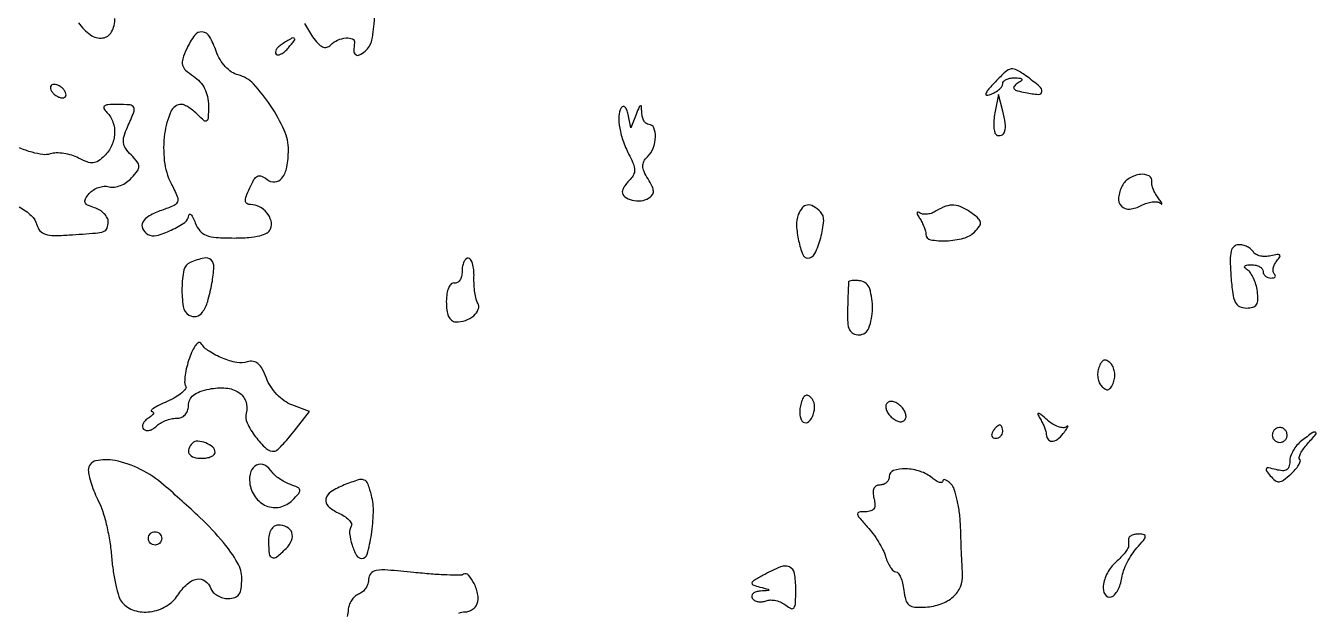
# Model space of a CAD drawing. Extents: x 0 to 5034, y 0 to 2560.
# Drawn here: x 795.6 to 989, y 1299 to 1386.8 of the extents above; entities that cross this region are included whole.
import ezdxf

# ---------------------------------------------------------------- set-up
doc = ezdxf.new("R2010")
doc.units = 0

msp = doc.modelspace()

# ---------------------------------------------------------------- linework, layer by layer
for points in [[(803.556704, 1387.222506, 0.083927), (805.328584, 1385.425921, 0.189061), (807.151057, 1384.958338, 0.242822), (808.488796, 1385.871542, 0.124484), (809, 1387.893011, -0.088318)], [(837.398144, 1387.152683, 0.033685), (838.615729, 1385.138236, 0.029806), (839.430725, 1384.110812, 0.104233), (840.10892, 1383.613332, 0.176795), (840.721042, 1383.567219, 0.128352), (841.315729, 1383.915729, -0.091028), (842.359456, 1384.635684, -0.08239), (843.628006, 1384.970264, -0.128464), (844.573817, 1384.815631, -0.339682), (844.881579, 1384.25, 0.039276), (844.785775, 1383.025661, 0.232224), (845.061273, 1382.465075, 0.290849), (845.613182, 1382.414392, 0.054609), (846.5, 1383, 0.170544), (847.477471, 1384.629799, 0.037298), (847.900864, 1387.923709, 0.03903)], [(794.646712, 1359.685809, -0.055784), (796.467173, 1358.348664, -0.143486), (797.299522, 1356.962626, 0.116832), (797.762847, 1356.090598, 0.137763), (798.544257, 1355.583101, 0.075351), (799.85669, 1355.38236, 0.016718), (802.134277, 1355.455431, 0.003116), (806.10619, 1355.740849, 0.061865), (807.29893, 1355.984544, 0.220336), (807.816855, 1356.475678, 0.094833), (808, 1357.432612, 0.12563), (807.847767, 1358.02893, 0.069586), (807.397034, 1358.635769, 0.062326), (806.732236, 1359.160846, 0.059241), (805.94735, 1359.51671, -0.03127), (804.907336, 1359.919915, -0.195454), (804.525138, 1360.328219, -0.226311), (804.566135, 1360.847549, -0.04223), (805.127494, 1361.653621, -0.076837), (805.730224, 1362.187287, -0.060537), (806.516047, 1362.56727, -0.061378), (807.357393, 1362.743845, -0.085217), (808.123327, 1362.678, 0.099152), (808.916136, 1362.631871, 0.05804), (809.83972, 1362.873108, 0.054788), (810.745988, 1363.345964, 0.061292), (811.490609, 1363.989623, 0.026376), (812.372817, 1365.074294, 0.164469), (812.584189, 1365.747891, 0.165545), (812.342758, 1366.409152, 0.02681), (811.414796, 1367.442347, -0.047137), (810.607622, 1368.417968, -0.117114), (810.27992, 1369.278589, -0.105695), (810.35779, 1370.250496, -0.034255), (810.86737, 1371.608254, 0.01031), (811.829242, 1373.840187, 0.207704), (811.812403, 1374.562865, 0.273625), (811.278365, 1374.931159, 0.017393), (809.3, 1375, 0.016096), (807.945288, 1374.956379, 0.153786), (807.4125, 1374.75, 0.371337), (807.345331, 1374.390964, 0.064899), (807.8, 1373.8, -0.113074), (808.694949, 1372.37319, -0.09802), (808.941195, 1370.62072, -0.092995), (808.500152, 1368.828346, -0.089908), (807.436456, 1367.293599, -0.047839), (806.520858, 1366.538242, -0.128464), (805.730483, 1366.25985, -0.112183), (804.837961, 1366.3859, -0.031927), (803.555616, 1366.970235, 0.048395), (802.525358, 1367.399379, 0.038275), (801.347232, 1367.664632, 0.039497), (800.204985, 1367.740119, 0.073725), (799.29179, 1367.592611, -0.110868), (798.194022, 1367.497419, -0.035607), (796.583208, 1367.833215, -0.031243), (794.678147, 1368.505324, -0.021767)], [(860.535382, 1298.811921, -0.105519), (861.416667, 1299, 0.080817), (861.991724, 1299.09356, 0.067085), (862.548848, 1299.367188, 0.068311), (863.004217, 1299.772182, 0.091047), (863.281539, 1300.25, 0.138042), (863.373383, 1301.561158, 0.05993), (862.811922, 1303.232248, 0.069342), (861.969761, 1304.511189, 0.364729), (861.199827, 1304.627982, -0.141364), (860.673877, 1304.48352, -0.005985), (858.722762, 1304.531875, -0.009885), (856.387018, 1304.664028, -0.006832), (853.75, 1304.901877, 0.006337), (849.860885, 1305.256544, 0.056142), (848.142091, 1305.198262, 0.175375), (847.324981, 1304.758976, 0.18463), (847, 1303.908891, -0.080624), (846.887856, 1303.217931, -0.065599), (846.559375, 1302.542775, -0.066554), (846.073442, 1301.985065, -0.08892), (845.5, 1301.638374, 0.09106), (844.922021, 1301.285579, 0.06428), (844.423286, 1300.708571, 0.062607), (844.075497, 1300.005419, 0.075432), (843.940975, 1299.281385, -0.064278), (843.783609, 1298.315483, -0.013828)]]:
    msp.add_lwpolyline(points, format="xyb")
for points in [[(819.752477, 1383.356092, 0.02827), (819.156038, 1381.822894, 0.140256), (819.123276, 1380.907734, 0.151721), (819.579915, 1380.152906, 0.034878), (820.773916, 1379.23412, -0.06252), (821.736309, 1378.405217, -0.06736), (822.436031, 1377.383285, -0.064833), (822.857674, 1376.177478, -0.051772), (823, 1374.806599, -0.009311), (822.966959, 1373.032412, -0.206261), (822.75, 1372.576375, -0.370159), (822.363151, 1372.572165, -0.021814), (821.428571, 1373.428571, 0.025233), (820.763119, 1374.030047, 0.028134), (820.063318, 1374.538393, 0.029116), (819.424988, 1374.898612, 0.114383), (818.987588, 1375, 0.299546), (817.360669, 1373.929248, 0.068582), (816.438929, 1370.594671, 0.060679), (816.392198, 1366.540561, 0.092151), (817.408872, 1363.176221, -0.015211), (818.340306, 1361.232295, -0.191566), (818.370518, 1360.434746, -0.208282), (817.842877, 1359.86992, -0.018327), (815.978897, 1359.142488, 0.043826), (814.137713, 1358.313578, 0.136149), (813.17983, 1357.363605, 0.24611), (813.145378, 1356.414429, 0.143696), (813.925064, 1355.546313, 0.208282), (815.21196, 1355.361177, 0.042218), (817.427528, 1356.175438, 0.041893), (819.461728, 1357.340999, 0.231147), (820.063386, 1358.410515, -0.301581), (820.18389, 1358.571044, -0.313936), (820.373817, 1358.519026, -0.060989), (820.677735, 1358.048254, -0.017312), (821.031162, 1357.25, 0.078773), (821.730777, 1356.081299, 0.127134), (822.668442, 1355.410114, 0.076621), (824.156793, 1355.08447, 0.015616), (826.860787, 1355, 0.018741), (829.052727, 1355.082186, 0.043164), (830.679713, 1355.346797, 0.061422), (831.783798, 1355.775274, 0.179777), (832.314866, 1356.378145, 0.15747), (832.379234, 1357.568265, 0.108509), (831.757609, 1358.778457, 0.101246), (830.638802, 1359.680061, 0.119692), (829.321439, 1360, -0.129261), (828.773102, 1360.144166, -0.255147), (828.542001, 1360.515273, -0.10455), (828.648603, 1361.21583, -0.017045), (829.178393, 1362.492184, -0.025608), (829.826962, 1363.74184, -0.142381), (830.370212, 1364.25611, -0.223552), (830.963372, 1364.277039, -0.072155), (831.733169, 1363.806487, 0.187869), (832.95587, 1363.399511, 0.223418), (834.01935, 1363.966365, 0.115308), (834.746118, 1365.630017, 0.044155), (834.984687, 1368.160257, 0.107295), (834.356065, 1371.138522, 0.041693), (832.30677, 1374.844449, 0.040978), (829.739438, 1378.082506, 0.144138), (827.472299, 1379.417597, -0.086187), (826.481415, 1379.857549, -0.058241), (825.538567, 1380.661666, -0.053705), (824.733846, 1381.740268, -0.049603), (824.151946, 1382.993972, 0.047498), (823.148694, 1385.179478, 0.245616), (822.060618, 1385.867454, 0.260161), (820.924224, 1385.350519, 0.051876)], [(834.02896, 1384.03906, 0.044429), (833.507686, 1383.640546, 0.073916), (833.159984, 1383.21208, 0.108439), (833.032091, 1382.823706, 0.225585), (833.13646, 1382.530207, 0.234162), (833.452534, 1382.423579, 0.085026), (833.916631, 1382.569338, 0.06172), (834.453252, 1382.934292, 0.039407), (834.979944, 1383.475834, 0.011124), (835.89468, 1384.6293, 0.447869), (835.839289, 1384.911334, 0.273213), (835.458847, 1384.911828, 0.007952)], [(940.901215, 1378.394848, 0.008807), (939.787347, 1377.166536, 0.098004), (939.458205, 1376.59642, 0.544758), (939.616281, 1376.396657, 0.067643), (940.273526, 1376.551468, 0.042048), (940.934129, 1376.870945, 0.049755), (941.492848, 1377.281687, 0.057097), (941.877442, 1377.717219, 0.153513), (942, 1378.106989, -0.188807), (942.13304, 1378.446747, -0.090112), (942.514063, 1378.73318, -0.069475), (943.080292, 1378.924697, -0.049083), (943.75, 1378.984687, -0.015976), (944.619918, 1378.949262, -0.270777), (944.847437, 1378.793099, -0.353663), (944.790286, 1378.559017, -0.021643), (944.15805, 1378.118842, 0.085933), (943.69103, 1377.695527, 0.368271), (943.705857, 1377.348613, 0.140785), (944.200485, 1377.050344, 0.018507), (945.40805, 1376.772826, 0.028094), (947.372309, 1376.510606, 0.413968), (947.851652, 1376.921317, 0.242702), (947.524486, 1377.697692, 0.016894), (945.596264, 1379.200369, 0.026615), (944.112417, 1380.161954, 0.174667), (943.253527, 1380.314637, 0.145851), (942.411967, 1379.898133, 0.016845)], [(799.5, 1377, 0.064269), (799.810561, 1376.617474, 0.051777), (800.230237, 1376.29375, 0.053414), (800.689814, 1376.073533, 0.085235), (801.118034, 1376, 0.117858), (801.449529, 1376.079239, 0.186277), (801.642737, 1376.29375, 0.154201), (801.661825, 1376.617617, 0.076764), (801.5, 1377, 0.064269), (801.189439, 1377.382526, 0.051777), (800.769763, 1377.70625, 0.053414), (800.310186, 1377.926467, 0.085235), (799.881966, 1378, 0.117858), (799.550471, 1377.920761, 0.186277), (799.357263, 1377.70625, 0.154201), (799.338175, 1377.382383, 0.076764)], [(940.818565, 1373.726133, 0.029013), (940.666219, 1372.627986, 0.038806), (940.663941, 1371.622434, 0.043242), (940.793139, 1370.830597, 0.194668), (941.065011, 1370.459821, 0.229908), (941.798011, 1370.385082, 0.243429), (942.284932, 1370.915277, 0.097286), (942.375759, 1372.186128, 0.033702), (942.02693, 1374), (941.368911, 1376.5)], [(884.856057, 1374.5, 0.127713), (884.491053, 1373.250327, 0.050915), (884.619752, 1371.456398, 0.044374), (885.17487, 1369.386754, 0.035179), (886.121727, 1367.272552, -0.029472), (886.674175, 1366.075777, -0.089468), (886.847283, 1365.199708, -0.121106), (886.68188, 1364.475077, -0.080158), (886.179794, 1363.779794, 0.026718), (885.728242, 1363.277221, 0.029107), (885.346564, 1362.742992, 0.030341), (885.077249, 1362.251761, 0.110657), (885, 1361.906989, 0.245821), (885.381684, 1361.177555, 0.09276), (886.464805, 1360.69173, 0.080233), (887.811035, 1360.588504, 0.118038), (888.932854, 1360.958501, 0.088188), (889.483748, 1361.451006, 0.173755), (889.666826, 1362.001053, 0.109501), (889.488573, 1362.726624, 0.024808), (888.867211, 1363.841022, -0.03061), (888.259767, 1364.96079, -0.102407), (888.068892, 1365.769647, -0.134132), (888.237442, 1366.461297, -0.070037), (888.775041, 1367.175041, 0.105278), (889.617931, 1368.473956, 0.07998), (889.966407, 1370.139839, 0.105534), (889.742802, 1371.493562, 0.308462), (889, 1372, -0.16722), (888.612916, 1372.13318, -0.090029), (888.273104, 1372.514062, -0.072474), (888.030766, 1373.080593, -0.054897), (887.929715, 1373.75, 0.010235), (887.870946, 1374.718407, 0.474145), (887.727529, 1374.817414, 0.226161), (887.534249, 1374.645788, 0.005379), (887.064507, 1373.5), (886.269584, 1371.5), (885.861331, 1373.5, 0.036647), (885.663548, 1374.202005, 0.110482), (885.397628, 1374.61875, 0.264159), (885.117415, 1374.69517, 0.198107)], [(959.896074, 1362.805813, 0.094028), (959.34341, 1361.043524, 0.226236), (959.773905, 1359.78091, 0.230016), (961.017054, 1359.334083, 0.096367), (962.761158, 1359.872176, -0.04283), (963.579885, 1360.223928, -0.049905), (964.405872, 1360.409027, -0.057017), (965.119371, 1360.413889, -0.149343), (965.585549, 1360.214816, 0.084245), (965.793239, 1360.092571, 0.641381), (965.85229, 1360.150602, 0.064652), (965.694873, 1360.45625, 0.01044), (965.302069, 1361, -0.032579), (964.881039, 1361.64075, -0.033475), (964.551055, 1362.325122, -0.035507), (964.348557, 1362.954309, -0.105578), (964.335037, 1363.404671, 0.322377), (963.914945, 1364.289298, 0.160823), (962.632641, 1364.529023, 0.102082), (960.985789, 1363.950989, 0.135414)], [(911.360768, 1358.497764, 0.105571), (911.103379, 1356.861722, 0.040931), (911.416281, 1354.577446, 0.037632), (912.036253, 1352.523721, 0.309991), (912.799814, 1352, 0.287973), (913.844725, 1352.656234, 0.045928), (914.729102, 1355.024036, 0.045897), (915.176494, 1357.570248, 0.220367), (914.682134, 1358.917866, 0.061206), (913.626835, 1359.74221, 0.168235), (912.715029, 1359.934202, 0.1908), (911.95585, 1359.516613, 0.081287)], [(932.047746, 1359.05067, -0.053733), (931.421565, 1358.74301, -0.053265), (930.742367, 1358.574715, -0.0582), (930.113827, 1358.56202, -0.114877), (929.643237, 1358.720492, 0.073083), (929.316184, 1358.861733, 0.469386), (929.188048, 1358.771035, 0.142479), (929.250692, 1358.471141, 0.018858), (929.580179, 1357.904508, -0.025182), (929.921659, 1357.299784, -0.022887), (930.212671, 1356.644487, -0.02355), (930.418349, 1356.034216, -0.065394), (930.484687, 1355.587361, 0.35715), (931.198779, 1354.744429, 0.05605), (933.534647, 1354.580853, 0.052428), (936.120528, 1354.963287, 0.13425), (937.750343, 1355.8932, 0.033823), (938.508297, 1356.761275, 0.194428), (938.66563, 1357.338525, 0.179209), (938.382873, 1357.891569, 0.028044), (937.419768, 1358.682326, 0.042841), (935.942019, 1359.579705, 0.098227), (934.690272, 1359.918446, 0.104977), (933.457404, 1359.743794, 0.053585)], [(976.190207, 1349.25, 0.014317), (976.449845, 1346.694106, 0.081853), (976.84267, 1345.392984, 0.166824), (977.493996, 1344.743942, 0.115145), (978.517844, 1344.510946, 0.066671), (979.471667, 1344.644064, 0.182346), (980.011786, 1345.039979, 0.14382), (980.230749, 1345.768828, 0.036784), (980.14694, 1347.010946, 0.037041), (979.927156, 1348.017632, 0.036642), (979.560678, 1348.984655, 0.039071), (979.112372, 1349.779382, 0.102703), (978.64694, 1350.234687, -0.058949), (978.262161, 1350.550629, -0.377198), (978.251906, 1350.78266, -0.197604), (978.540041, 1350.94134, -0.026121), (979.25, 1350.984687, -0.055234), (979.919445, 1350.916433, -0.075283), (980.485937, 1350.701752, -0.095191), (980.865757, 1350.380315, -0.17131), (981, 1350, 0.115918), (981.089636, 1349.618559, 0.100475), (981.342708, 1349.29375, 0.093242), (981.721133, 1349.07573, 0.084383), (982.166667, 1349, 0.057388), (982.56848, 1349.046271, 0.172529), (982.79734, 1349.193285, 0.253554), (982.832285, 1349.407824, 0.113033), (982.675343, 1349.657991, -0.163543), (982.503081, 1350.004648, -0.084569), (982.518626, 1350.493801, -0.069199), (982.713587, 1351.047265, -0.054018), (983.065827, 1351.579316, 0.031612), (983.513325, 1352.193689, 0.375514), (983.472119, 1352.462466, 0.225928), (983.131821, 1352.551478, 0.016807), (982.17001, 1352.334208, -0.056909), (981.376484, 1352.220697, -0.061596), (980.59949, 1352.29446, -0.069548), (979.954784, 1352.5346, -0.131193), (979.553842, 1352.912882, 0.086005), (979.185044, 1353.329019, 0.053394), (978.633235, 1353.680659, 0.051654), (977.994075, 1353.919387, 0.063646), (977.363346, 1354, 0.184321), (976.6507, 1353.728049, 0.151024), (976.22739, 1353.024915, 0.065713), (976.077323, 1351.677228, 0.013067)], [(820.25, 1351.337719, 0.251394), (819.335325, 1350.239996, 0.045399), (819.029793, 1347.507964, 0.045595), (819.225626, 1344.734448, 0.217224), (820.087132, 1343.446149, 0.195762), (821.170204, 1343.263643, 0.184239), (822.107706, 1343.883356, 0.086242), (822.890165, 1345.502098, 0.024122), (823.533475, 1348.25, 0.031446), (823.820414, 1350.652646, 0.221548), (823.39492, 1351.717756, 0.250387), (822.351896, 1351.999693, 0.03923)], [(861, 1350, -0.057078), (860.91446, 1349.253118, -0.089471), (860.659517, 1348.660938, -0.121966), (860.281784, 1348.313905, -0.180101), (859.840909, 1348.25, 0.24623), (859.381517, 1348.12265, 0.101866), (858.998436, 1347.579749, 0.06545), (858.737171, 1346.673705, 0.034111), (858.640909, 1345.5, 0.034442), (858.712643, 1344.20227, 0.076976), (858.982827, 1343.254568, 0.115113), (859.436509, 1342.670715, 0.161047), (860.05, 1342.438648, 0.092347), (861.497771, 1342.645453, 0.095847), (862.752847, 1343.359345, 0.125912), (863.430718, 1344.325077, 0.232848), (863.340907, 1345.257418, -0.081059), (863.100028, 1345.840418, -0.022001), (862.914827, 1346.824341, -0.021659), (862.80082, 1347.975157, -0.020967), (862.785034, 1349.144111, 0.030988), (862.748332, 1350.238265, 0.048641), (862.568278, 1351.161083, 0.063007), (862.286, 1351.800474, 0.263134), (861.933117, 1352, 0.201996), (861.576532, 1351.849815, 0.08445), (861.274103, 1351.4125, 0.064554), (861.06858, 1350.765578, 0.0447)], [(918.916667, 1348.411516, 0.038507), (918.880595, 1348.119316, 0.001456), (918.833333, 1347.01932, 0.002615), (918.787983, 1345.716603, 0.001837), (918.75, 1344.25, 0.019626), (918.783014, 1342.311303, 0.095376), (919.05, 1341.25, 0.176068), (919.599886, 1340.699886, 0.109697), (920.5, 1340.5, 0.313792), (921.938993, 1341.501725, 0.083675), (922.489065, 1344.399569, 0.080821), (922.066826, 1347.381533, 0.288398), (920.666667, 1348.578418, 0.023466), (920.021963, 1348.642325, 0.036758), (919.465104, 1348.630294, 0.041743), (919.052246, 1348.555796, 0.284589)], [(820.143397, 1336.981504, 0.022381), (819.755791, 1335.685797, 0.027619), (819.516863, 1334.448087, 0.027915), (819.434246, 1333.413091, 0.145364), (819.582501, 1332.866511, -0.302511), (819.567309, 1332.419135, -0.061376), (819.001572, 1331.804579, -0.046066), (818.052914, 1331.138615, -0.027569), (816.820525, 1330.520521, 0.011528), (815.611255, 1329.961805, 0.029251), (814.769154, 1329.485945, 0.083489), (814.430495, 1329.177072, 0.606647), (814.5, 1329.023829, -0.184603), (814.738904, 1328.917285, -0.318223), (814.774132, 1328.712091, -0.109744), (814.530814, 1328.401647, -0.030884), (814.02896, 1328.03906, 0.057681), (813.520511, 1327.628611, 0.090799), (813.20674, 1327.165325, 0.12375), (813.132194, 1326.725671, 0.178642), (813.295627, 1326.37104, 0.157721), (813.668011, 1326.180693, 0.097207), (814.164236, 1326.197639, 0.07915), (814.709237, 1326.419063, 0.060453), (815.216667, 1326.816667, -0.062923), (815.801055, 1327.269949, -0.039126), (816.581146, 1327.652396, -0.038763), (817.424102, 1327.913269, -0.055717), (818.2, 1328, 0.08938), (818.934435, 1328.132346, 0.112782), (819.51, 1328.510417, 0.110012), (819.873806, 1329.109362, 0.081859), (820, 1329.875, -0.111432), (820.198036, 1330.752566, -0.11406), (820.752906, 1331.451448, -0.083383), (821.717207, 1331.986092, -0.035632), (823.14316, 1332.378632, -0.069609), (825.627944, 1332.523912, -0.125108), (827.548526, 1331.867104, -0.166432), (828.585406, 1330.53802, -0.148184), (828.652993, 1328.781047, 0.178578), (828.798317, 1327.297607, 0.047897), (830.050413, 1325.240664, 0.047558), (831.647328, 1323.483194, 0.212205), (832.938561, 1323.055329, 0.167828), (833.259787, 1323.202957, 0.010271), (834.017586, 1323.958472, 0.014372), (834.892492, 1324.921239, 0.010086), (835.823434, 1326.05216), (838.146868, 1328.993662), (835.482923, 1330.006493, -0.066956), (834.35588, 1330.617866, -0.045406), (833.257861, 1331.583813, -0.044461), (832.325316, 1332.761646, -0.055031), (831.690992, 1334.007701, 0.031535), (831.067213, 1335.38974, 0.095412), (830.423012, 1336.190827, 0.142742), (829.691053, 1336.517443, 0.111324), (828.819275, 1336.44264, -0.12574), (827.241474, 1336.352349, -0.04779), (825.112127, 1336.984321, -0.047766), (823.10347, 1338.028715, -0.104649), (821.881421, 1339.246077, 0.38226), (821.553075, 1339.334049, 0.112403), (821.115713, 1338.97136, 0.054855), (820.616831, 1338.148453, 0.024997)], [(956.4, 1335.6, 0.069594), (956.227527, 1334.854809, 0.060214), (956.25307, 1334.05193, 0.062864), (956.463091, 1333.315045, 0.095838), (956.834435, 1332.765565, 0.068424), (957.385865, 1332.34744, 0.217616), (957.8357, 1332.309755, 0.174049), (958.228399, 1332.633609, 0.042558), (958.6, 1333.4, 0.069594), (958.772473, 1334.145191, 0.060214), (958.74693, 1334.94807, 0.062864), (958.536909, 1335.684955, 0.095838), (958.165565, 1336.234435, 0.068424), (957.614135, 1336.65256, 0.217616), (957.1643, 1336.690245, 0.174049), (956.771601, 1336.366391, 0.042558)], [(911.727793, 1330.067083, 0.045088), (911.588713, 1329.235234, 0.054182), (911.614642, 1328.442826, 0.06323), (911.789849, 1327.802946, 0.157193), (912.100943, 1327.437614, 0.329653), (912.954106, 1327.508842, 0.137119), (913.623089, 1328.534183, 0.099157), (913.78468, 1330.02612, 0.175679), (913.266696, 1331.133304, 0.115335), (912.798753, 1331.423913, 0.237309), (912.382666, 1331.365316, 0.140393), (912.023475, 1330.926481, 0.037814)], [(924.600038, 1330.161865, 0.150925), (924.484575, 1329.717076, 0.082168), (924.603052, 1329.160046, 0.069216), (924.929598, 1328.578651, 0.057089), (925.421983, 1328.064749, 0.051981), (926.025385, 1327.661737, 0.092995), (926.593253, 1327.486368, 0.127395), (927.064171, 1327.55242, 0.157392), (927.399962, 1327.838135, 0.150925), (927.515425, 1328.282924, 0.082168), (927.396948, 1328.839954, 0.069216), (927.070402, 1329.421349, 0.057089), (926.578017, 1329.935251, 0.051981), (925.974615, 1330.338263, 0.092995), (925.406747, 1330.513632, 0.127395), (924.935829, 1330.44758, 0.157392)], [(947.562793, 1328, -0.017084), (947.910945, 1327.376819, -0.018258), (948.207564, 1326.744792, -0.018144), (948.421943, 1326.185448, -0.076838), (948.484687, 1325.833333, 0.120751), (948.731233, 1324.918716, 0.262189), (949.329781, 1324.548176, 0.177468), (950.173479, 1324.818246, 0.064056), (951.074532, 1325.725834, 0.009202), (951.549317, 1326.369623, 0.045794), (951.774474, 1326.757885, 0.597223), (951.722668, 1326.827068, 0.13971), (951.548184, 1326.747818, -0.193212), (951.063897, 1326.586126, -0.068547), (950.334136, 1326.731293, -0.05552), (949.491114, 1327.132472, -0.040923), (948.659257, 1327.747818, 0.007528), (947.724823, 1328.54071, 0.116148), (947.348982, 1328.725668, 0.619198), (947.247544, 1328.602267, 0.030719)], [(940.5, 1326, 0.082592), (940.343488, 1325.6179, 0.161196), (940.3746, 1325.29375, 0.182303), (940.586039, 1325.078288, 0.108972), (940.940983, 1325, 0.093332), (941.345238, 1325.076123, 0.09642), (941.688914, 1325.29375, 0.099167), (941.918938, 1325.618444, 0.105053), (942, 1326, 0.042167), (941.967655, 1326.382849, 0.061769), (941.870461, 1326.70625, 0.081139), (941.727648, 1326.92554, 0.210953), (941.559017, 1327, 0.151918), (941.34829, 1326.934461, 0.038439), (941.066025, 1326.70625, 0.035638), (940.768994, 1326.382774, 0.029505)], [(982.552786, 1326.08541, 0.099038), (982.401684, 1325.679226, 0.097945), (982.417584, 1325.244476, 0.097945), (982.597789, 1324.848514, 0.099038), (982.91459, 1324.552786, 0.099038), (983.320774, 1324.401684, 0.097945), (983.755524, 1324.417584, 0.097945), (984.151486, 1324.597789, 0.099038), (984.447214, 1324.91459, 0.099038), (984.598316, 1325.320774, 0.097945), (984.582416, 1325.755524, 0.097945), (984.402211, 1326.151486, 0.099038), (984.08541, 1326.447214, 0.099038), (983.679226, 1326.598316, 0.097945), (983.244476, 1326.582416, 0.097945), (982.848514, 1326.402211, 0.099038)], [(820.597766, 1324.264432, 0.104297), (820.047981, 1323.420792, 0.235241), (820.116527, 1322.680805, 0.186855), (820.79516, 1322.16822, 0.069473), (822, 1322, 0.042713), (822.765672, 1322.065528, 0.06238), (823.4125, 1322.262322, 0.081888), (823.850784, 1322.551578, 0.208972), (824, 1322.893011, 0.218907), (823.6448, 1323.665438, 0.081579), (822.599301, 1324.300655, 0.081237), (821.401339, 1324.569868, 0.214275)], [(986.75, 1324.607954, 0.056079), (986.080421, 1323.969834, 0.045378), (985.514063, 1323.153805, 0.047021), (985.127375, 1322.292648, 0.082203), (985, 1321.523126, -0.073276), (984.883665, 1320.733577, -0.188041), (984.533762, 1320.286734, -0.153703), (983.915582, 1320.142179, -0.045149), (982.942849, 1320.304694, 0.012728), (981.822419, 1320.567417, 0.260596), (981.502721, 1320.466775, 0.357738), (981.482988, 1320.180656, 0.018622), (982.086232, 1319.396097, 0.049678), (982.810508, 1318.681321, 0.19166), (983.402639, 1318.497637, 0.141808), (984.073334, 1318.749835, 0.023544), (985.149513, 1319.635308, 0.027064), (985.826527, 1320.318141, 0.043515), (986.315762, 1320.975195, 0.054759), (986.57486, 1321.520386, 0.287456), (986.503949, 1321.829384, -0.265314), (986.417316, 1322.146453, -0.051176), (986.631747, 1322.726281, -0.042331), (987.054836, 1323.430352, -0.027471), (987.652806, 1324.168848, 0.007761), (988.915324, 1325.608201, 0.490051), (988.855173, 1325.894923, 0.276156), (988.440289, 1325.859076, 0.006058)], [(805.006161, 1320.25, 0.058613), (805.111919, 1319.37741, 0.01995), (805.46239, 1318.147494, 0.019522), (805.961341, 1316.807843, 0.021277), (806.55063, 1315.549979, -0.04502), (807.170676, 1314.04449, -0.017808), (807.75771, 1311.882178, -0.017454), (808.229589, 1309.487711, -0.02092), (808.499663, 1307.20643, 0.0178), (808.742622, 1305.038439, 0.020209), (809.132618, 1302.984105, 0.019862), (809.599876, 1301.280802, 0.096616), (810.077639, 1300.40645, 0.147522), (811.868098, 1299.220198, 0.106079), (814.273273, 1299.025334, 0.099995), (816.666226, 1299.844589, 0.115909), (818.408043, 1301.5, -0.060379), (819.807314, 1303.159076, -0.138458), (821.249051, 1303.899363, -0.207812), (822.483218, 1303.635542, -0.147047), (823.361626, 1302.5, 0.104363), (823.732868, 1301.926359, 0.06668), (824.364866, 1301.440625, 0.06271), (825.149006, 1301.111994, 0.068006), (825.968615, 1301, 0.07806), (826.963828, 1301.156325, 0.166689), (827.579513, 1301.616597, 0.11913), (827.906972, 1302.482976, 0.031066), (828, 1303.978801, 0.131818), (827.362863, 1306.353538, 0.04251), (825.259759, 1309.367629, 0.030034), (821.721966, 1313.133067, 0.011182), (816.328723, 1318, 0.06106), (812.835523, 1320.337956, 0.068025), (809.004208, 1321.658863, 0.104052), (806.106437, 1321.626418, 0.352545)], [(829.183578, 1318.357872, 0.122529), (829.992963, 1316.227196, 0.144547), (831.668703, 1314.880902, 0.153626), (833.725914, 1314.705952, 0.142291), (835.585621, 1315.728478, 0.017671), (836.53049, 1316.742603, 0.2205), (836.672318, 1317.234592, 0.248502), (836.381444, 1317.624839, 0.022209), (835.216567, 1318.11559, -0.03185), (834.397845, 1318.479239, -0.028662), (833.601384, 1318.955555, -0.029801), (832.936805, 1319.466954, -0.075585), (832.54331, 1319.929922, 0.132567), (831.441092, 1320.964233, 0.236168), (830.226059, 1320.996063, 0.20621), (829.349755, 1320.009798, 0.110168)], [(925, 1319.283022, -0.108818), (924.892193, 1318.793534, -0.099746), (924.586876, 1318.376888, -0.095371), (924.130551, 1318.097492, -0.09005), (923.59362, 1318, 0.121219), (923.031896, 1317.861786, 0.169691), (922.681695, 1317.487449, 0.120594), (922.570873, 1316.863891, 0.047946), (922.710251, 1316, -0.048581), (922.860714, 1315.059823, -0.157951), (922.705479, 1314.456174, -0.183729), (922.246749, 1314.112937, -0.069854), (921.442317, 1314, 0.036332), (920.467822, 1313.929096, 0.406467), (920.252965, 1313.648449, 0.149288), (920.478192, 1313.137433, 0.007419), (921.710751, 1311.75, -0.028009), (922.549278, 1310.724002, -0.020498), (923.36562, 1309.5, -0.020826), (924.044861, 1308.27292, -0.042394), (924.452453, 1307.25, 0.03307), (924.777227, 1306.388614, 0.044056), (925.188786, 1305.660938, 0.051046), (925.621135, 1305.152592, 0.193359), (926.000965, 1305, -0.243509), (926.356013, 1304.816185, -0.052353), (926.705661, 1304.192188, -0.043581), (926.999249, 1303.303355, -0.029348), (927.183578, 1302.25, 0.038353), (927.469926, 1300.77087, 0.161115), (927.96482, 1300.027525, 0.152169), (928.823659, 1299.702382, 0.033101), (930.42675, 1299.712464, 0.065885), (932.761475, 1300.195581, 0.096501), (934.568617, 1301.24965, 0.112391), (935.666291, 1302.766222, 0.117066), (935.977824, 1304.585469, -0.004376), (935.919756, 1305.645548, -0.000965), (935.839576, 1307.464995, -0.001004), (935.755172, 1309.568541, -0.000966), (935.678069, 1311.699621, 0.021226), (935.518088, 1313.781912, 0.024697), (935.18512, 1315.739152, 0.0248), (934.745398, 1317.343701, 0.117582), (934.25, 1318.149621, 0.031239), (933.769162, 1318.573987, 0.082888), (933.367188, 1318.791108, 0.208544), (933.115478, 1318.770585, 0.276287), (933, 1318.577555, -0.321286), (932.860844, 1318.383348, -0.156978), (932.540267, 1318.378248, -0.06978), (932.036345, 1318.612316, -0.029646), (931.434951, 1319.053985, 0.094699), (929.658544, 1320.033431, 0.069983), (927.443396, 1320.425811, 0.088969), (925.639555, 1320.168127, 0.323482)], [(843.352327, 1318.006691, 0.046217), (841.349717, 1316.974603, 0.197438), (840.59215, 1315.896888, 0.270045), (840.924786, 1314.839107, 0.077929), (842.412255, 1313.858026, -0.034624), (843.340983, 1313.354576, -0.056251), (844.038934, 1312.792074, -0.078302), (844.421968, 1312.259809, -0.26096), (844.404096, 1311.844824, 0.167478), (844.152713, 1310.729565, 0.05), (844.521664, 1308.999367, 0.049896), (845.196368, 1307.445834, 0.271748), (845.956097, 1307, 0.339753), (846.799539, 1307.647913, 0.02658), (847.422795, 1310.607128, 0.033011), (847.71296, 1313.879642, 0.067186), (847.425672, 1316.440123, 0.026602), (846.891514, 1318.172451, 0.216112), (846.323211, 1318.749264, 0.173226), (845.437224, 1318.770625, 0.016141)], [(816, 1310, -0.099038), (815.923658, 1309.618362, -0.097945), (815.70625, 1309.29375, -0.097945), (815.381638, 1309.076342, -0.099038), (815, 1309, -0.099038), (814.618362, 1309.076342, -0.097945), (814.29375, 1309.29375, -0.097945), (814.076342, 1309.618362, -0.099038), (814, 1310, -0.099038), (814.076342, 1310.381638, -0.097945), (814.29375, 1310.70625, -0.097945), (814.618362, 1310.923658, -0.099038), (815, 1311, -0.099038), (815.381638, 1310.923658, -0.097945), (815.70625, 1310.70625, -0.097945), (815.923658, 1310.381638, -0.099038)], [(832, 1309.5, 0.027428), (832.098844, 1307.699504, 0.281036), (832.535826, 1307.133689, 0.268223), (833.257966, 1307.249395, 0.025609), (834.635186, 1308.492329, 0.096952), (835.451788, 1309.706426, 0.183764), (835.49283, 1310.86773, 0.199989), (834.762688, 1311.69533, 0.113765), (833.440983, 1312, 0.15208), (832.856992, 1311.818168, 0.111514), (832.394098, 1311.316268, 0.083213), (832.09772, 1310.521252, 0.047734)], [(960.881579, 1310.083333, 0.026726), (960.841801, 1309.814401, 0.015185), (960.821071, 1309.486018, 0.015131), (960.820267, 1309.153044, 0.02408), (960.841889, 1308.869069, -0.175676), (960.763453, 1308.524239, -0.023112), (960.321652, 1307.902345, -0.02455), (959.705302, 1307.18958, -0.018292), (958.96031, 1306.464081, 0.086002), (957.678817, 1304.825282, 0.089437), (957.045467, 1302.872765, 0.17485), (957.321972, 1301.581397, 0.345826), (958.25, 1301.244995, 0.132129), (958.75367, 1301.575616, 0.054159), (959.232001, 1302.247097, 0.048521), (959.61594, 1303.121388, 0.0446), (959.837662, 1304.078328, -0.052665), (960.10586, 1305.156643, -0.029345), (960.643096, 1306.400613, -0.028955), (961.341568, 1307.608604, -0.041297), (962.105401, 1308.583333, 0.012512), (963.089492, 1309.700373, 0.126109), (963.355154, 1310.255583, 0.378212), (963.177567, 1310.560231, 0.080136), (962.517739, 1310.666667, 0.03625), (961.92801, 1310.623855, 0.049425), (961.41105, 1310.495313, 0.059606), (961.03334, 1310.307448, 0.20008)], [(906.127792, 1304.498811, 0.008337), (904.71023, 1303.687848, 0.192711), (904.43236, 1303.325143, 0.393676), (904.583333, 1303.033095, 0.023053), (905.627792, 1302.712861, -0.002117), (906.850498, 1302.393297, -0.310828), (906.9412, 1302.287387, -0.423362), (906.866131, 1302.19744, -0.002577), (905.690983, 1302.116001, 0.054631), (905.040621, 1302.002226, 0.110332), (904.586983, 1301.753155, 0.172838), (904.399686, 1301.415632, 0.181425), (904.473008, 1301.043674, 0.127958), (904.810469, 1300.721202, 0.080917), (905.32539, 1300.535178, 0.071976), (905.934531, 1300.509891, 0.066144), (906.54476, 1300.65555, -0.090928), (907.220988, 1300.782134, -0.056177), (908.027395, 1300.69426, -0.05394), (908.833907, 1300.419314, -0.064187), (909.512735, 1299.989431, 0.06642), (910.29767, 1299.497229, 0.376755), (910.732543, 1299.628509, 0.129478), (910.957619, 1300.357473, 0.010489), (911, 1302.377555, 0.042337), (910.797032, 1304.770321, 0.252926), (910.051129, 1305.722123, 0.203159), (908.706942, 1305.735251, 0.027975)]]:
    msp.add_lwpolyline(points, format="xyb", close=True)

doc.saveas('drawing.dxf')
